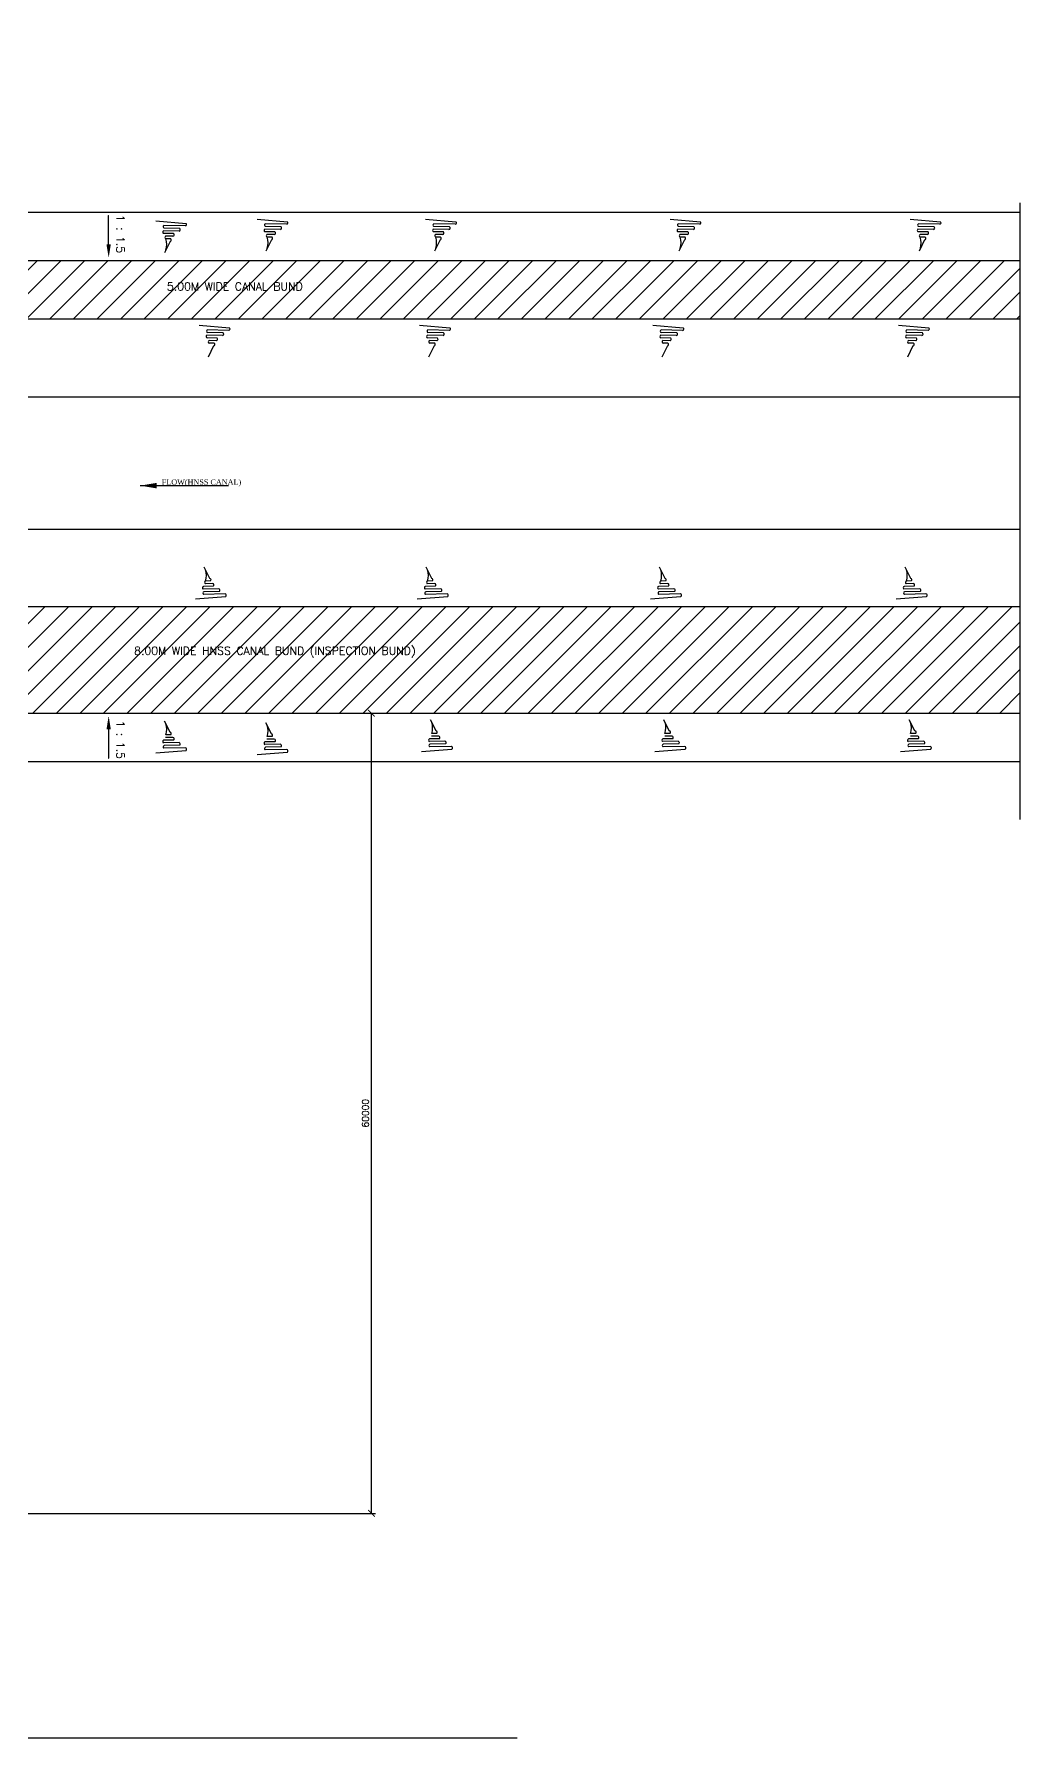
# Model space of a CAD drawing. Header units: inches. Extents: x -400915 to 515323, y 79868 to 577806.
# Drawn here: x -186818 to -112917, y 86268 to 214030 of the extents above; entities that cross this region are included whole.
import ezdxf
from ezdxf import colors
from ezdxf.entities.mleader import LeaderData, LeaderLine
from ezdxf.math import Vec2, Vec3

# ---------------------------------------------------------------- set-up
doc = ezdxf.new("R2010")
doc.units = ezdxf.units.IN
doc.header["$LTSCALE"] = 0.315
doc.header["$MEASUREMENT"] = 0
doc.linetypes.add('CENTER', pattern=[50.8, 31.75, -6.35, 6.35, -6.35])
doc.linetypes.add('HIDDEN', pattern=[9.525, 6.35, -3.175])
doc.layers.get('0').update_dxf_attribs({"color": 9})
for name, color, linetype in [('CL', 5, 'CENTER'), ('rec', 7, 'Continuous'), ('stru', 2, 'Continuous')]:
    doc.layers.add(name, color=color, linetype=linetype)
doc.layers.add('crass barrier', color=1, linetype='Continuous', lineweight=20)
doc.layers.add('STRUC', color=2, linetype='Continuous', lineweight=20)
doc.styles.add('ROMANS', font='ROMANS')
doc.styles.add('S1', font='ROMANS.shx')
doc.styles.get("Standard").update_dxf_attribs({"font": 'romantic.ttf'})
doc.linetypes.add('ZIGZAG', pattern='A,0.00254,-5.08,[131,ltypeshp.shx,S=5.08,R=0,X=-5.08,Y=0],-10.16,[131,ltypeshp.shx,S=5.08,R=180,X=5.08,Y=0],-5.08', length=20.32254)
doc.dimstyles.new('75', dxfattribs={"dimscale": 0, "dimtxt": 2.5, "dimasz": 2.5, "dimexe": 1.5, "dimexo": 1.5, "dimgap": 1, "dimtad": 1, "dimdec": 0, "dimzin": 0, "dimdsep": 46, "dimtxsty": 'ROMANS', "dimblk": 'ARCHTICK', "dimcen": -0.75, "dimclrd": 1, "dimclre": 1, "dimclrt": 3, "dimadec": 0, "dimazin": 0, "dimtfac": 1, "dimtdec": 0, "dimtofl": 0, "dimtmove": 0, "dimatfit": 3, "dimfxl": 1, "dimtolj": 1, "dimtzin": 0, "dimarcsym": 0})
doc.dimstyles.new('kri', dxfattribs={"dimtxt": 150, "dimasz": 125, "dimexe": 0.18, "dimexo": 0.0625, "dimgap": 0.09, "dimtad": 1, "dimdec": 0, "dimrnd": 1, "dimzin": 0, "dimdsep": 46, "dimtxsty": 'Standard', "dimblk": 'OBLIQUE', "dimcen": 0.09, "dimclrd": 1, "dimclre": 5, "dimclrt": 3, "dimadec": 0, "dimazin": 0, "dimtfac": 1, "dimtdec": 0, "dimtofl": 0, "dimtmove": 2, "dimatfit": 3, "dimfxl": 1, "dimtolj": 1, "dimtzin": 0, "dimarcsym": 0})

# ---------------------------------------------------------------- blocks, each defined once
blk = doc.blocks.new('_ArchTick')
at = {"layer": 'crass barrier', "color": 0, "const_width": 0.15}
blk.add_lwpolyline([(-0.5, -0.5), (0.5, 0.5)], dxfattribs=at)
blk = doc.blocks.new('*D241')
at = {"layer": 'Defpoints', "color": 0, "linetype": 'Continuous', "transparency": 16777216}
for p in [(-194552, 163108), (-161533, 163108), (-209318, 103108)]:
    blk.add_point(p, dxfattribs=at)
at = {"layer": 'STRUC', "color": 1, "linetype": 'Continuous', "lineweight": -2, "transparency": 16777216}
for p, q in [((-194252, 163108), (-161233, 163108)), ((-161533, 103108), (-161533, 163108)), ((-209018, 103108), (-161233, 103108))]:
    blk.add_line(p, q, dxfattribs=at)
at = {"layer": 'STRUC', "color": 1, "linetype": 'Continuous', "lineweight": -2, "transparency": 16777216, "xscale": 500, "yscale": 500, "zscale": 500}
for p, rotation in [((-161533, 163108), 90), ((-161533, 103108), 270)]:
    blk.add_blockref('_ArchTick', p, dxfattribs=dict(at, rotation=rotation))
at = {"layer": 'STRUC', "color": 3, "linetype": 'Continuous', "transparency": 16777216, "insert": (-161983, 133108), "char_height": 500, "attachment_point": 5, "rotation": 90, "style": 'ROMANS'}
blk.add_mtext('\\A1;60000', dxfattribs=at)
blk = doc.blocks.new('_Oblique')
at = {"color": 0, "linetype": 'ByBlock', "lineweight": -2}
blk.add_line((-0.5, -0.5), (0.5, 0.5), dxfattribs=at)

msp = doc.modelspace()

# ---------------------------------------------------------------- hatches: boundary and pattern name
at = {"layer": 'rec', "linetype": 'HIDDEN', "ltscale": 500}
h = msp.add_hatch(dxfattribs=at)
h.set_pattern_fill('ANSI31', color=251, scale=10000, style=0)
h.paths.add_polyline_path([(-207440.4, 192671.9), (-112917.4, 192671.9), (-112917.4, 197047.9), (-194552, 197047.9), (-221664.8, 197047.9), (-221664.8, 188488), (-211600, 188488)])
h.paths.add_polyline_path([(-209420.4, 214030.3), (-203684.8, 257047.9), (-214951.2, 257047.9), (-221664.8, 197047.9), (-194552, 197047.9, -0.45359194)])
h.paths.add_polyline_path([(-214500.4, 235120.1), (-213385.7, 242276.6), (-212496.5, 242138.1), (-213611.1, 234981.6)], flags=24)
h = msp.add_hatch(dxfattribs=at)
h.set_pattern_fill('ANSI31', color=251, scale=10000, style=0)
h.paths.add_polyline_path([(-112917.4, 171108.2), (-207444.5, 171108.2), (-211624.3, 175288), (-221664.8, 175288), (-221664.8, 163108.2), (-194552, 163108.2), (-112917.4, 163108.2)])
h.paths.add_polyline_path([(-194552, 163108.2), (-221664.8, 163108.2), (-214951.2, 103108.2), (-203684.8, 103108.2), (-209420.4, 146125.7, -0.45359194)])
h.paths.add_polyline_path([(-211750.6, 125174.5), (-210635.9, 118017.9), (-211525.2, 117879.4), (-212639.9, 125036)], flags=24)

# ---------------------------------------------------------------- linework, layer by layer
at = {"layer": 'CL', "linetype": 'ByBlock'}
for p, q in [((-175473.8, 199641.5), (-177089.4, 199678)), ((-175904.5, 199455.1), (-177075, 199477.4)), ((-168351.9, 199383.6), (-169522.4, 199405.8)), ((-167876.6, 199766), (-169492.1, 199802.5)), ((-168307.2, 199579.6), (-169477.7, 199601.9)), ((-155719.6, 199383.6), (-156890.1, 199405.8)), ((-155244.3, 199766), (-156859.8, 199802.5)), ((-155674.9, 199579.6), (-156845.4, 199601.9)), ((-137393.5, 199383.6), (-138564, 199405.8)), ((-136918.2, 199766), (-138533.7, 199802.5)), ((-137348.8, 199579.6), (-138519.3, 199601.9)), ((-119391.8, 199383.6), (-120562.3, 199405.8)), ((-118916.5, 199766), (-120532, 199802.5)), ((-119347.1, 199579.6), (-120517.6, 199601.9)), ((-175949.2, 199259), (-177119.7, 199281.3)), ((-176363.5, 199066.6), (-177105.3, 199080.7)), ((-176617, 198477.3), (-177037.3, 197639.3)), ((-176408.2, 198870.6), (-176957.6, 198881)), ((-176572.3, 198673.4), (-176943.2, 198680.4)), ((-168766.2, 199191.1), (-169508, 199205.3)), ((-169019.8, 198601.8), (-169440.1, 197763.8)), ((-168810.9, 198995.1), (-169360.4, 199005.5)), ((-168975.1, 198797.9), (-169346, 198805)), ((-156133.9, 199191.1), (-156875.7, 199205.3)), ((-156387.4, 198601.8), (-156807.8, 197763.8)), ((-156178.6, 198995.1), (-156728, 199005.5)), ((-156342.8, 198797.9), (-156713.7, 198805)), ((-137807.8, 199191.1), (-138549.6, 199205.3)), ((-138061.4, 198601.8), (-138481.7, 197763.8)), ((-137852.5, 198995.1), (-138402, 199005.5)), ((-138016.7, 198797.9), (-138387.6, 198805)), ((-119806.1, 199191.1), (-120547.9, 199205.3)), ((-120059.7, 198601.8), (-120480, 197763.8)), ((-119850.8, 198995.1), (-120400.3, 199005.5)), ((-120015, 198797.9), (-120385.9, 198805)), ((-172216.1, 191811.5), (-173831.6, 191848)), ((-172646.7, 191625.1), (-173817.2, 191647.4)), ((-155688.9, 191811.5), (-157304.5, 191848)), ((-156119.5, 191625.1), (-157290.1, 191647.4)), ((-138202.8, 191811.5), (-139818.3, 191848)), ((-138633.4, 191625.1), (-139803.9, 191647.4)), ((-119791, 191811.5), (-121406.6, 191848)), ((-120221.7, 191625.1), (-121392.2, 191647.4)), ((-172691.4, 191429), (-173861.9, 191451.3)), ((-173105.7, 191236.6), (-173847.5, 191250.7)), ((-173359.2, 190647.3), (-173779.5, 189809.3)), ((-173150.4, 191040.6), (-173699.8, 191051)), ((-173314.5, 190843.4), (-173685.4, 190850.4)), ((-156164.2, 191429), (-157334.8, 191451.3)), ((-156578.6, 191236.6), (-157320.4, 191250.7)), ((-156832.1, 190647.3), (-157252.4, 189809.3)), ((-156623.3, 191040.6), (-157172.7, 191051)), ((-156787.4, 190843.4), (-157158.3, 190850.4)), ((-138678.1, 191429), (-139848.6, 191451.3)), ((-139092.4, 191236.6), (-139834.2, 191250.7)), ((-139345.9, 190647.3), (-139766.2, 189809.3)), ((-139137.1, 191040.6), (-139686.5, 191051)), ((-139301.2, 190843.4), (-139672.1, 190850.4)), ((-120266.4, 191429), (-121436.9, 191451.3)), ((-120680.7, 191236.6), (-121422.5, 191250.7)), ((-120934.2, 190647.3), (-121354.5, 189809.3)), ((-120725.4, 191040.6), (-121274.8, 191051)), ((-120889.5, 190843.4), (-121260.4, 190850.4)), ((-173638.2, 173218.1), (-174058.5, 174056.1)), ((-157002.8, 173218.1), (-157423.1, 174056.1)), ((-139516.6, 173218.1), (-139936.9, 174056.1)), ((-121104.9, 173218.1), (-121525.2, 174056.1)), ((-173384.7, 172628.8), (-174126.5, 172614.7)), ((-173429.4, 172824.9), (-173978.8, 172814.4)), ((-173593.5, 173022), (-173964.4, 173015)), ((-156749.3, 172628.8), (-157491.1, 172614.7)), ((-156793.9, 172824.9), (-157343.4, 172814.4)), ((-156958.1, 173022), (-157329, 173015)), ((-139263.1, 172628.8), (-140004.9, 172614.7)), ((-139307.8, 172824.9), (-139857.2, 172814.4)), ((-139471.9, 173022), (-139842.8, 173015)), ((-120851.4, 172628.8), (-121593.2, 172614.7)), ((-120896.1, 172824.9), (-121445.5, 172814.4)), ((-121060.2, 173022), (-121431.1, 173015)), ((-172970.4, 172436.4), (-174140.9, 172414.1)), ((-172495.1, 172053.9), (-174110.6, 172017.5)), ((-172925.7, 172240.3), (-174096.2, 172218)), ((-156334.9, 172436.4), (-157505.4, 172414.1)), ((-155859.6, 172053.9), (-157475.1, 172017.5)), ((-156290.2, 172240.3), (-157460.8, 172218)), ((-138848.8, 172436.4), (-140019.3, 172414.1)), ((-138373.5, 172053.9), (-139989, 172017.5)), ((-138804.1, 172240.3), (-139974.6, 172218)), ((-120437, 172436.4), (-121607.6, 172414.1)), ((-119961.7, 172053.9), (-121577.3, 172017.5)), ((-120392.4, 172240.3), (-121562.9, 172218)), ((-176617, 161678.7), (-177037.3, 162516.8)), ((-169019.8, 161554.2), (-169440.1, 162392.3)), ((-156684.4, 161779.1), (-157104.7, 162617.2)), ((-139198.3, 161779.1), (-139618.6, 162617.2)), ((-120786.5, 161779.1), (-121206.8, 162617.2)), ((-176363.5, 161089.4), (-177105.3, 161075.3)), ((-176408.2, 161285.5), (-176957.6, 161275)), ((-176572.3, 161482.7), (-176943.2, 161475.6)), ((-168810.9, 161161), (-169360.4, 161150.5)), ((-168975.1, 161358.2), (-169346, 161351.1)), ((-156016.6, 160997.4), (-157187.1, 160975.1)), ((-156430.9, 161189.8), (-157172.7, 161175.7)), ((-156475.6, 161385.9), (-157025, 161375.4)), ((-156639.7, 161583), (-157010.6, 161576)), ((-138530.4, 160997.4), (-139700.9, 160975.1)), ((-138944.7, 161189.8), (-139686.5, 161175.7)), ((-138989.4, 161385.9), (-139538.9, 161375.4)), ((-139153.6, 161583), (-139524.5, 161576)), ((-120118.7, 160997.4), (-121289.2, 160975.1)), ((-120533, 161189.8), (-121274.8, 161175.7)), ((-120577.7, 161385.9), (-121127.1, 161375.4)), ((-120741.8, 161583), (-121112.7, 161576)), ((-175949.2, 160897), (-177119.7, 160874.7)), ((-175473.8, 160514.5), (-177089.4, 160478.1)), ((-175904.5, 160701), (-177075, 160678.7)), ((-168351.9, 160772.5), (-169522.4, 160750.2)), ((-168766.2, 160964.9), (-169508, 160950.8)), ((-167876.6, 160390), (-169492.1, 160353.6)), ((-168307.2, 160576.4), (-169477.7, 160554.2)), ((-155541.3, 160614.9), (-157156.8, 160578.5)), ((-155971.9, 160801.3), (-157142.4, 160779)), ((-138055.1, 160614.9), (-139670.6, 160578.5)), ((-138485.7, 160801.3), (-139656.2, 160779)), ((-119643.4, 160614.9), (-121258.9, 160578.5)), ((-120074, 160801.3), (-121244.5, 160779))]:
    msp.add_line(p, q, dxfattribs=at)
for points in [[(-177702.8, 200020.5), (-175427.7, 199837.5, -0.92283099), (-175427.7, 199837.5, 3.01467035)], [(-170105.6, 200145), (-167830.4, 199962.1, -0.92283099), (-167830.4, 199962.1, 3.01467035)], [(-157473.3, 200145), (-155198.1, 199962.1, -0.92283099), (-155198.1, 199962.1, 3.01467035)], [(-139147.2, 200145), (-136872, 199962.1, -0.92283099), (-136872, 199962.1, 3.01467035)], [(-121145.5, 200145), (-118870.3, 199962.1, -0.92283099), (-118870.3, 199962.1, 3.01467035)], [(-174445, 192190.5), (-172169.9, 192007.6, -0.92283099), (-172169.9, 192007.6, 3.01467035)], [(-157917.9, 192190.5), (-155642.7, 192007.6, -0.92283099), (-155642.7, 192007.6, 3.01467035)], [(-140431.8, 192190.5), (-138156.6, 192007.6, -0.92283099), (-138156.6, 192007.6, 3.01467035)], [(-122020, 192190.5), (-119744.9, 192007.6, -0.92283099), (-119744.9, 192007.6, 3.01467035)], [(-174724, 171675), (-172448.9, 171857.9, 0.92283099), (-172448.9, 171857.9, -3.01467035)], [(-158088.6, 171675), (-155813.4, 171857.9, 0.92283099), (-155813.4, 171857.9, -3.01467035)], [(-140602.4, 171675), (-138327.3, 171857.9, 0.92283099), (-138327.3, 171857.9, -3.01467035)], [(-122190.7, 171675), (-119915.5, 171857.9, 0.92283099), (-119915.5, 171857.9, -3.01467035)], [(-177702.8, 160135.6), (-175427.7, 160318.5, 0.92283099), (-175427.7, 160318.5, -3.01467035)], [(-170105.6, 160011.1), (-167830.4, 160194, 0.92283099), (-167830.4, 160194, -3.01467035)], [(-157770.2, 160236), (-155495.1, 160418.9, 0.92283099), (-155495.1, 160418.9, -3.01467035)], [(-140284.1, 160236), (-138008.9, 160418.9, 0.92283099), (-138008.9, 160418.9, -3.01467035)], [(-121872.4, 160236), (-119597.2, 160418.9, 0.92283099), (-119597.2, 160418.9, -3.01467035)]]:
    msp.add_lwpolyline(points, format="xyb", dxfattribs=at)
for centre, radius, start, end in [((-177037.4, 199580.9), 110.1, 118.167595, 250.039219), ((-175970.6, 199367), 110.1, 281.223685, 53.095308), ((-175493.8, 199749.5), 110.1, 281.223685, 53.095308), ((-169470.5, 199308.8), 110.1, 118.167595, 250.039219), ((-169440.2, 199705.4), 110.1, 118.167595, 250.039219), ((-168373.3, 199491.6), 110.1, 281.223685, 53.095308), ((-167896.5, 199874), 110.1, 281.223685, 53.095308), ((-156838.1, 199308.8), 110.1, 118.167595, 250.039219), ((-156807.8, 199705.4), 110.1, 118.167595, 250.039219), ((-155741, 199491.6), 110.1, 281.223685, 53.095308), ((-155264.2, 199874), 110.1, 281.223685, 53.095308), ((-138512, 199308.8), 110.1, 118.167595, 250.039219), ((-138481.7, 199705.4), 110.1, 118.167595, 250.039219), ((-137414.9, 199491.6), 110.1, 281.223685, 53.095308), ((-136938.1, 199874), 110.1, 281.223685, 53.095308), ((-120510.4, 199308.8), 110.1, 118.167595, 250.039219), ((-120480.1, 199705.4), 110.1, 118.167595, 250.039219), ((-119413.2, 199491.6), 110.1, 281.223685, 53.095308), ((-118936.4, 199874), 110.1, 281.223685, 53.095308), ((-177067.7, 199184.2), 110.1, 118.167595, 250.039219), ((-176905.6, 198783.9), 110.1, 118.167595, 250.039219), ((-178277.5, 198248.9), 1402.4, 342.838254, 17.922272), ((-176638.4, 198585.3), 110.1, 281.223685, 53.095308), ((-176429.6, 198978.6), 110.1, 281.223685, 53.095308), ((-169308.4, 198908.5), 110.1, 118.167595, 250.039219), ((-170680.3, 198373.4), 1402.4, 342.838254, 17.922272), ((-169041.2, 198709.8), 110.1, 281.223685, 53.095308), ((-168832.4, 199103.1), 110.1, 281.223685, 53.095308), ((-156676.1, 198908.5), 110.1, 118.167595, 250.039219), ((-158048, 198373.4), 1402.4, 342.838254, 17.922272), ((-156408.9, 198709.8), 110.1, 281.223685, 53.095308), ((-156200, 199103.1), 110.1, 281.223685, 53.095308), ((-138350, 198908.5), 110.1, 118.167595, 250.039219), ((-139721.9, 198373.4), 1402.4, 342.838254, 17.922272), ((-138082.8, 198709.8), 110.1, 281.223685, 53.095308), ((-137874, 199103.1), 110.1, 281.223685, 53.095308), ((-120348.3, 198908.5), 110.1, 118.167595, 250.039219), ((-121720.2, 198373.4), 1402.4, 342.838254, 17.922272), ((-120081.1, 198709.8), 110.1, 281.223685, 53.095308), ((-119872.3, 199103.1), 110.1, 281.223685, 53.095308), ((-173779.6, 191750.9), 110.1, 118.167595, 250.039219), ((-172236, 191919.5), 110.1, 281.223685, 53.095308), ((-157252.5, 191750.9), 110.1, 118.167595, 250.039219), ((-155708.9, 191919.5), 110.1, 281.223685, 53.095308), ((-139766.3, 191750.9), 110.1, 118.167595, 250.039219), ((-138222.7, 191919.5), 110.1, 281.223685, 53.095308), ((-121354.6, 191750.9), 110.1, 118.167595, 250.039219), ((-119811, 191919.5), 110.1, 281.223685, 53.095308), ((-173809.9, 191354.2), 110.1, 118.167595, 250.039219), ((-173647.8, 190953.9), 110.1, 118.167595, 250.039219), ((-173380.7, 190755.3), 110.1, 281.223685, 53.095308), ((-173171.8, 191148.6), 110.1, 281.223685, 53.095308), ((-172712.8, 191537.1), 110.1, 281.223685, 53.095308), ((-157282.8, 191354.2), 110.1, 118.167595, 250.039219), ((-157120.7, 190953.9), 110.1, 118.167595, 250.039219), ((-156853.5, 190755.3), 110.1, 281.223685, 53.095308), ((-156644.7, 191148.6), 110.1, 281.223685, 53.095308), ((-156185.7, 191537.1), 110.1, 281.223685, 53.095308), ((-139796.6, 191354.2), 110.1, 118.167595, 250.039219), ((-139634.6, 190953.9), 110.1, 118.167595, 250.039219), ((-139367.4, 190755.3), 110.1, 281.223685, 53.095308), ((-139158.5, 191148.6), 110.1, 281.223685, 53.095308), ((-138699.5, 191537.1), 110.1, 281.223685, 53.095308), ((-121384.9, 191354.2), 110.1, 118.167595, 250.039219), ((-121222.8, 190953.9), 110.1, 118.167595, 250.039219), ((-120955.6, 190755.3), 110.1, 281.223685, 53.095308), ((-120746.8, 191148.6), 110.1, 281.223685, 53.095308), ((-120287.8, 191537.1), 110.1, 281.223685, 53.095308), ((-175298.8, 173446.5), 1402.4, 342.077728, 17.161746), ((-158663.3, 173446.5), 1402.4, 342.077728, 17.161746), ((-141177.2, 173446.5), 1402.4, 342.077728, 17.161746), ((-122765.4, 173446.5), 1402.4, 342.077728, 17.161746), ((-174088.9, 172511.2), 110.1, 109.960781, 241.832405), ((-173926.8, 172911.5), 110.1, 109.960781, 241.832405), ((-173659.7, 173110.1), 110.1, 306.904692, 78.776315), ((-173450.8, 172716.8), 110.1, 306.904692, 78.776315), ((-157453.5, 172511.2), 110.1, 109.960781, 241.832405), ((-157291.4, 172911.5), 110.1, 109.960781, 241.832405), ((-157024.2, 173110.1), 110.1, 306.904692, 78.776315), ((-156815.4, 172716.8), 110.1, 306.904692, 78.776315), ((-139967.3, 172511.2), 110.1, 109.960781, 241.832405), ((-139805.2, 172911.5), 110.1, 109.960781, 241.832405), ((-139538.1, 173110.1), 110.1, 306.904692, 78.776315), ((-139329.2, 172716.8), 110.1, 306.904692, 78.776315), ((-121555.6, 172511.2), 110.1, 109.960781, 241.832405), ((-121393.5, 172911.5), 110.1, 109.960781, 241.832405), ((-121126.3, 173110.1), 110.1, 306.904692, 78.776315), ((-120917.5, 172716.8), 110.1, 306.904692, 78.776315), ((-174058.6, 172114.5), 110.1, 109.960781, 241.832405), ((-172991.8, 172328.4), 110.1, 306.904692, 78.776315), ((-172515, 171945.9), 110.1, 306.904692, 78.776315), ((-157423.2, 172114.5), 110.1, 109.960781, 241.832405), ((-156356.4, 172328.4), 110.1, 306.904692, 78.776315), ((-155879.6, 171945.9), 110.1, 306.904692, 78.776315), ((-139937, 172114.5), 110.1, 109.960781, 241.832405), ((-138870.2, 172328.4), 110.1, 306.904692, 78.776315), ((-138393.4, 171945.9), 110.1, 306.904692, 78.776315), ((-121525.3, 172114.5), 110.1, 109.960781, 241.832405), ((-120458.5, 172328.4), 110.1, 306.904692, 78.776315), ((-119981.7, 171945.9), 110.1, 306.904692, 78.776315), ((-178277.5, 161907.2), 1402.4, 342.077728, 17.161746), ((-158344.9, 162007.5), 1402.4, 342.077728, 17.161746), ((-140858.8, 162007.5), 1402.4, 342.077728, 17.161746), ((-122447.1, 162007.5), 1402.4, 342.077728, 17.161746), ((-177067.7, 160971.8), 110.1, 109.960781, 241.832405), ((-176638.4, 161570.7), 110.1, 306.904692, 78.776315), ((-176429.6, 161177.5), 110.1, 306.904692, 78.776315), ((-170680.3, 161782.6), 1402.4, 342.077728, 17.161746), ((-169041.2, 161446.2), 110.1, 306.904692, 78.776315), ((-168832.4, 161053), 110.1, 306.904692, 78.776315), ((-157135.1, 161072.2), 110.1, 109.960781, 241.832405), ((-156705.9, 161671.1), 110.1, 306.904692, 78.776315), ((-156497, 161277.9), 110.1, 306.904692, 78.776315), ((-156038, 160889.4), 110.1, 306.904692, 78.776315), ((-139648.9, 161072.2), 110.1, 109.960781, 241.832405), ((-139219.7, 161671.1), 110.1, 306.904692, 78.776315), ((-139010.9, 161277.9), 110.1, 306.904692, 78.776315), ((-138551.8, 160889.4), 110.1, 306.904692, 78.776315), ((-121237.2, 161072.2), 110.1, 109.960781, 241.832405), ((-120808, 161671.1), 110.1, 306.904692, 78.776315), ((-120599.1, 161277.9), 110.1, 306.904692, 78.776315), ((-120140.1, 160889.4), 110.1, 306.904692, 78.776315), ((-177037.4, 160575.2), 110.1, 109.960781, 241.832405), ((-175970.6, 160789), 110.1, 306.904692, 78.776315), ((-175493.8, 160406.6), 110.1, 306.904692, 78.776315), ((-169470.5, 160847.3), 110.1, 109.960781, 241.832405), ((-169440.2, 160450.7), 110.1, 109.960781, 241.832405), ((-168373.3, 160664.5), 110.1, 306.904692, 78.776315), ((-167896.5, 160282), 110.1, 306.904692, 78.776315), ((-157104.8, 160675.5), 110.1, 109.960781, 241.832405), ((-155561.2, 160506.9), 110.1, 306.904692, 78.776315), ((-139618.6, 160675.5), 110.1, 109.960781, 241.832405), ((-138075, 160506.9), 110.1, 306.904692, 78.776315), ((-121206.9, 160675.5), 110.1, 109.960781, 241.832405), ((-119663.3, 160506.9), 110.1, 306.904692, 78.776315)]:
    msp.add_arc(centre, radius, start, end, dxfattribs=at)
at = {"layer": 'rec', "ltscale": 0.5}
for p, q in [((-188684.8, 200667.9), (-112917.4, 200667.9)), ((-194552, 197047.9), (-112917.4, 197047.9)), ((-207440.4, 192671.9), (-112917.4, 192671.9)), ((-207444.5, 171108.2), (-112917.4, 171108.2)), ((-194552, 163108.2), (-112917.4, 163108.2)), ((-188684.8, 159488.2), (-112917.4, 159488.2)), ((-367788.5, 86267.5), (-150613.2, 86267.5))]:
    msp.add_line(p, q, dxfattribs=at)
at = {"layer": 'rec', "linetype": 'ZIGZAG', "ltscale": 0.5}
msp.add_line((-112917.4, 201364.9), (-112917.4, 155138.7), dxfattribs=at)
at = {"layer": 'stru'}
for p, q in [((-211600, 186838), (-112917.4, 186838)), ((-211600, 176902.3), (-112917.4, 176902.3))]:
    msp.add_line(p, q, dxfattribs=at)

# ---------------------------------------------------------------- texts
msp.add_text('FLOW(HNSS CANAL)', height=400, dxfattribs=at).set_placement((-177245.8, 180237.1))
at = {"layer": 'stru', "char_height": 600, "width": 155274.456, "rotation": 270, "style": 'S1'}
for insert, attachment_point in [((-180042.9, 200483.6), 1), ((-180042.9, 159672.5), 3)]:
    msp.add_mtext('1 : 1.5', dxfattribs=dict(at, insert=insert, attachment_point=attachment_point))
at = {"layer": 'stru', "char_height": 600, "width": 155274.456, "attachment_point": 3, "style": 'S1'}
for s, insert in [('5.00M WIDE CANAL BUND', (-166679, 195406.4)), ('8.00M WIDE HNSS CANAL BUND (INSPECTION BUND)', (-158208.5, 168087.6))]:
    msp.add_mtext(s, dxfattribs=dict(at, insert=insert))

# ---------------------------------------------------------------- dimensions: what is measured, and where the dimension line sits
at = {"layer": 'STRUC', "linetype": 'Continuous'}
dim = msp.add_linear_dim(base=(-161532.7, 163108.2), p1=(-209318, 103108.2), p2=(-194552, 163108.2), angle=90, dimstyle='75', override={"dimscale": 200, "dimtmove": 2}, dxfattribs=at)
dim.commit()
dim.dimension.update_dxf_attribs({"geometry": '*D241', "text_midpoint": (-161982.7, 133108.2)})

# ---------------------------------------------------------------- leaders
at = {"layer": 'rec', "ltscale": 0.5}
msp.add_leader([(-178876.2, 180171), (-172241.3, 180171)], dimstyle='kri', override={"dimasz": 1250, "dimgap": 0.09, "dimtad": 0}, dxfattribs=at)
ml = msp.add_multileader_mtext('Standard', dxfattribs=at)
ml.set_content(' ', color=256)
ml.set_leader_properties()
ml.build(insert=Vec2(0, 0))
ml.multileader.update_dxf_attribs({"text_right_attachment_type": 6, "dogleg_length": 0.36, "arrow_head_size": 1000})
ctx = ml.context
ctx.base_point, ctx.char_height, ctx.arrow_head_size, ctx.landing_gap_size, ctx.plane_origin = Vec3(-181227.1, 200429.8), 0.18, 1000, 0.09, Vec3(-181227.4, 197266.7)
ctx.right_attachment = 6
notes = []
notes.append((ctx, [(0, (1, 1, 0), (-181227.4, 200429.8), (1, 0), 0.36, [(0, [(-181227.4, 197266.7)], 0, [])])]))
ctx.mtext.insert, ctx.mtext.flow_direction = Vec3(-181227, 200429.8), 5
ml = msp.add_multileader_mtext('Standard', dxfattribs=at)
ml.set_content(' ', color=256)
ml.set_leader_properties()
ml.build(insert=Vec2(0, 0))
ml.multileader.update_dxf_attribs({"text_right_attachment_type": 6, "dogleg_length": 0.36, "arrow_head_size": 1000})
ctx = ml.context
ctx.base_point, ctx.char_height, ctx.arrow_head_size, ctx.landing_gap_size, ctx.plane_origin = Vec3(-181227.1, 159726.3), 0.18, 1000, 0.09, Vec3(-181227.4, 162889.3)
ctx.right_attachment = 6
notes.append((ctx, [(0, (1, 1, 0), (-181227.4, 159726.3), (1, 0), 0.36, [(0, [(-181227.4, 162889.3)], 0, [])])]))
ctx.mtext.insert, ctx.mtext.flow_direction = Vec3(-181227, 159726.4), 5
for ctx, leaders in notes:
    for number, flags, end, landing, length, lines in leaders:
        leader = LeaderData()
        leader.index, (leader.has_last_leader_line, leader.has_dogleg_vector, leader.attachment_direction) = number, flags
        leader.last_leader_point, leader.dogleg_vector, leader.dogleg_length = Vec3(end), Vec3(landing), length
        for number, points, colour, breaks in lines:
            line = LeaderLine()
            line.index, line.vertices, line.color, line.breaks = number, Vec3.list(points), colors.encode_raw_color(colour), breaks
            leader.lines.append(line)
        ctx.leaders.append(leader)

doc.saveas('drawing.dxf')
